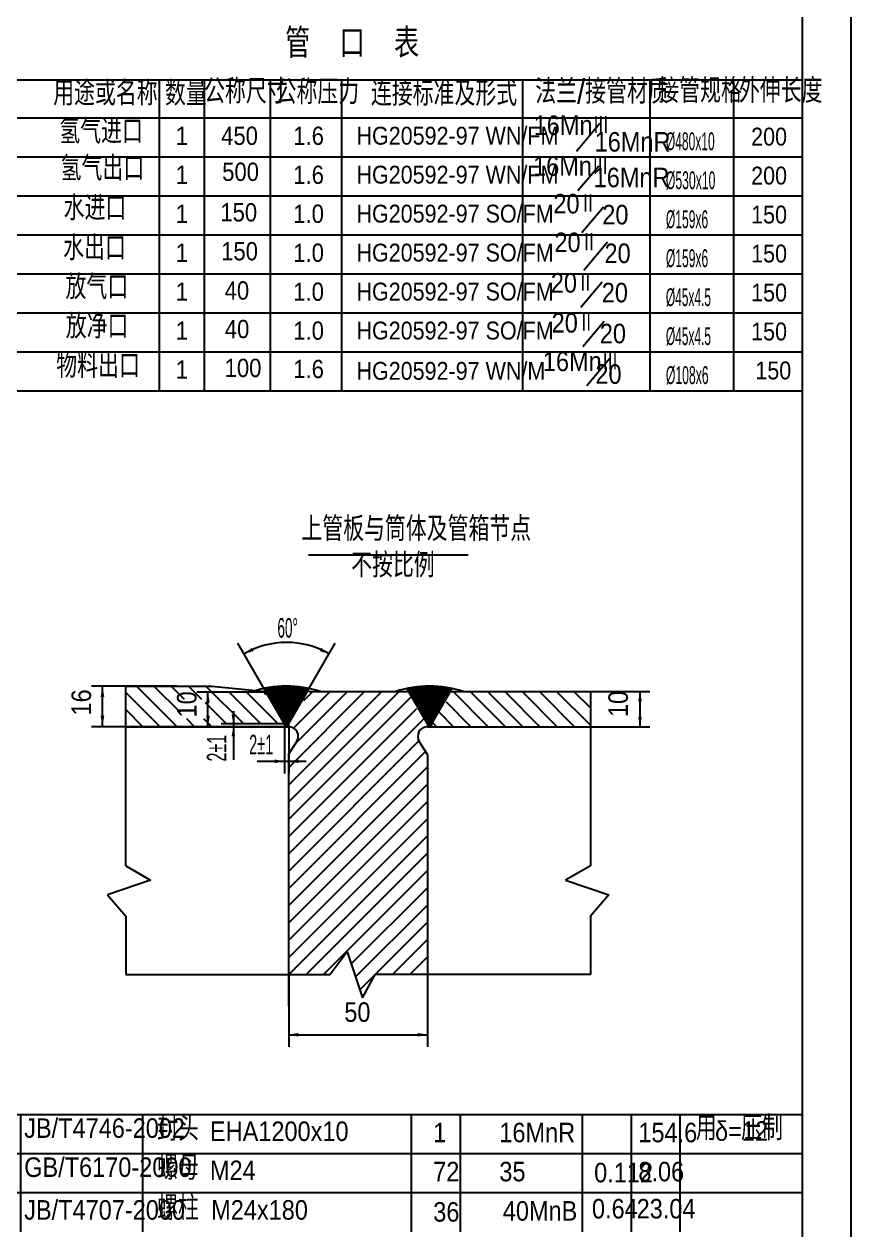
# Model space of a CAD drawing. Extents: x -3738 to 8162, y -7789 to 9011.
# Drawn here: x 4777 to 8162, y -2020 to 2917 of the extents above; entities that cross this region are included whole.
import ezdxf
from ezdxf.enums import TextEntityAlignment as Align

# ---------------------------------------------------------------- set-up
doc = ezdxf.new("R2010")
doc.units = 0
for name, color, linetype in [('1', 7, 'Continuous'), ('11', 3, 'Continuous'), ('12', 7, 'Continuous'), ('2', 4, 'Continuous'), ('25', 4, 'Continuous'), ('3', 7, 'Continuous'), ('70', 8, 'Continuous'), ('8', 3, 'Continuous')]:
    doc.layers.add(name, color=color, linetype=linetype)
doc.styles.add('style1', font='cadt_en.shx', dxfattribs={"width": 0.531562, "bigfont": 'cadt_hz.shx'})
doc.styles.add('style109', font='cadt_en.shx', dxfattribs={"width": 0.503227, "bigfont": 'cadt_hz.shx'})
doc.styles.add('style110', font='cadt_en.shx', dxfattribs={"width": 0.510412, "bigfont": 'cadt_hz.shx'})
doc.styles.add('style55', font='cadt_en.shx', dxfattribs={"width": 0.505537, "bigfont": 'cadt_hz.shx'})
doc.styles.add('style56', font='cadt_en.shx', dxfattribs={"width": 0.505537, "bigfont": 'cadt_hz.shx'})
doc.styles.add('style57', font='cadt_en.shx', dxfattribs={"width": 0.499235, "bigfont": 'cadt_hz.shx'})
doc.styles.add('style58', font='cadt_en.shx', dxfattribs={"width": 0.499235, "bigfont": 'cadt_hz.shx'})
doc.styles.add('style59', font='cadt_en.shx', dxfattribs={"width": 0.510455, "bigfont": 'cadt_hz.shx'})
doc.styles.add('style62', font='cadt_en.shx', dxfattribs={"width": 0.519182, "bigfont": 'cadt_hz.shx'})
doc.styles.add('style63', font='cadt_en.shx', dxfattribs={"width": 0.557014, "bigfont": 'cadt_hz.shx'})
doc.styles.add('style64', font='cadt_en.shx', dxfattribs={"width": 0.6125, "bigfont": 'cadt_hz.shx'})

# ---------------------------------------------------------------- blocks, each defined once
blk = doc.blocks.new('*U76')
at = {"layer": '25'}
blk.add_line((8162.2, 9011.3), (8162.2, -7788.7), dxfattribs=at)
blk = doc.blocks.new('*U79')
at = {"layer": '25'}
blk.add_line((7962.2, -1068.7), (7962.2, -1228.7, 1), dxfattribs=at)
blk = doc.blocks.new('*U80')
at = {"layer": '25'}
blk.add_line((7962.2, -1228.7), (7962.2, -1388.7, 1), dxfattribs=at)
blk = doc.blocks.new('*U81')
at = {"layer": '25'}
blk.add_line((7962.2, -1388.7), (7962.2, -1548.7, 1), dxfattribs=at)
blk = doc.blocks.new('*D118')
at = {"layer": '8'}
for p, q in [((5760.3, 195.2), (5652.6, 381.8)), ((5943.6, 195.2), (6051.3, 381.8))]:
    blk.add_line(p, q, dxfattribs=at)
blk.add_arc((5852, 36.5), 348.7, 60, 120, dxfattribs=at)
for points in [[(5677.6, 338.4), (5710, 363.1), (5716.7, 349.7)], [(6026.3, 338.4), (5987.2, 349.7), (5993.9, 363.1)]]:
    blk.add_solid(points, dxfattribs=at)
at = {"layer": '12', "insert": (5814.4, 403.7), "char_height": 80, "attachment_point": 7, "style": 'style62'}
blk.add_mtext('60%%d', dxfattribs=at)
blk = doc.blocks.new('*U119')
at = {"layer": '2'}
for p, q in [((6348.4, 189.9), (6357.8, 199.4)), ((6351, 185.4), (6366.4, 200.8)), ((6351.2, 198.1), (6464.7, 84.6)), ((6353.6, 180.9), (6374.7, 202.1)), ((6356.1, 176.5), (6382.9, 203.2)), ((6357.1, 199.2), (6467.3, 89)), ((6358.7, 172), (6390.9, 204.1)), ((6361.3, 167.5), (6398.7, 204.9)), ((6363.1, 200.3), (6469.9, 93.5)), ((6363.9, 163), (6406.4, 205.5)), ((6366.5, 158.5), (6413.9, 206)), ((6369.1, 154), (6421.3, 206.3)), ((6369.2, 201.3), (6472.5, 98)), ((6371.7, 149.6), (6428.6, 206.5)), ((6374.3, 145.1), (6435.8, 206.6)), ((6375.3, 202.2), (6475.1, 102.5)), ((6376.9, 140.6), (6442.8, 206.5)), ((6379.4, 136.1), (6449.7, 206.4)), ((6381.6, 203.1), (6477.7, 107)), ((6382, 131.6), (6456.5, 206.1)), ((6384.6, 127.2), (6463.3, 205.8)), ((6387.2, 122.7), (6469.9, 205.3)), ((6387.9, 203.8), (6480.2, 111.5)), ((6389.8, 118.2), (6476.4, 204.8)), ((6392.4, 113.7), (6482.8, 204.2)), ((6394.3, 204.5), (6482.8, 115.9)), ((6395, 109.2), (6489.2, 203.4)), ((6397.6, 104.7), (6495.5, 202.6)), ((6400.1, 100.3), (6501.7, 201.8)), ((6400.8, 205.1), (6485.4, 120.4)), ((6402.7, 95.8), (6507.8, 200.8)), ((6405.3, 91.3), (6513.8, 199.8)), ((6407.3, 205.6), (6488, 124.9)), ((6407.9, 86.8), (6519.8, 198.7)), ((6414, 206), (6490.6, 129.4)), ((6420.8, 206.3), (6493.2, 133.9)), ((6427.6, 206.5), (6495.8, 138.3)), ((6434.6, 206.6), (6498.4, 142.8)), ((6441.7, 206.6), (6501, 147.3)), ((6448.9, 206.4), (6503.5, 151.8)), ((6456.3, 206.2), (6506.1, 156.3)), ((6463.7, 205.8), (6508.7, 160.8)), ((6471.3, 205.2), (6511.3, 165.2)), ((6479.1, 204.5), (6513.9, 169.7)), ((6487, 203.7), (6516.5, 174.2)), ((6495.1, 202.7), (6519.1, 178.7)), ((6503.3, 201.5), (6521.7, 183.2)), ((6345.3, 196.9), (6462.1, 80.1)), ((6352.7, 182.4), (6459.5, 75.6)), ((6362.4, 165.7), (6457, 71.1)), ((6372, 149), (6454.4, 66.6)), ((6410.5, 82.3), (6525.7, 197.5)), ((6413.1, 77.8), (6526.1, 190.8)), ((6415.7, 73.4), (6516.4, 174.1)), ((6418.3, 68.9), (6506.7, 157.4)), ((6381.7, 132.2), (6451.8, 62.1)), ((6391.3, 115.5), (6449.2, 57.7)), ((6401, 98.8), (6446.6, 53.2)), ((6420.9, 64.4), (6497.1, 140.6)), ((6423.4, 59.9), (6487.4, 123.9)), ((6426, 55.4), (6477.8, 107.2)), ((6410.7, 82), (6445.5, 47.2)), ((6420.3, 65.3), (6445.4, 40.2, 1)), ((6428.5, 50.8), (6468.1, 90.4)), ((6428.5, 43.7), (6458.5, 73.7)), ((6432, 40.2), (6448.8, 57))]:
    blk.add_line(p, q, dxfattribs=at)
blk = doc.blocks.new('*U120')
at = {"layer": '2'}
for p, q in [((5763.4, 189.9), (5772.8, 199.4)), ((5766, 185.4), (5781.4, 200.8)), ((5766.2, 198.1), (5879.7, 84.6)), ((5768.6, 180.9), (5789.7, 202.1)), ((5771.2, 176.5), (5797.9, 203.2)), ((5772.1, 199.2), (5882.3, 89)), ((5773.7, 172), (5805.9, 204.1)), ((5776.3, 167.5), (5813.7, 204.9)), ((5778.1, 200.3), (5884.9, 93.5)), ((5778.9, 163), (5821.4, 205.5)), ((5781.5, 158.5), (5828.9, 206)), ((5784.1, 154), (5836.3, 206.3)), ((5784.2, 201.3), (5887.5, 98)), ((5786.7, 149.6), (5843.6, 206.5)), ((5789.3, 145.1), (5850.8, 206.6)), ((5790.3, 202.2), (5890.1, 102.5)), ((5791.9, 140.6), (5857.8, 206.5)), ((5794.4, 136.1), (5864.7, 206.4)), ((5796.6, 203.1), (5892.7, 107)), ((5797, 131.6), (5871.5, 206.1)), ((5799.6, 127.2), (5878.3, 205.8)), ((5802.2, 122.7), (5884.9, 205.3)), ((5802.9, 203.8), (5895.2, 111.5)), ((5804.8, 118.2), (5891.4, 204.8)), ((5807.4, 113.7), (5897.8, 204.2)), ((5809.3, 204.5), (5897.8, 115.9)), ((5810, 109.2), (5904.2, 203.4)), ((5812.6, 104.7), (5910.5, 202.6)), ((5815.1, 100.3), (5916.7, 201.8)), ((5815.8, 205.1), (5900.4, 120.4)), ((5817.7, 95.8), (5922.8, 200.8)), ((5820.3, 91.3), (5928.8, 199.8)), ((5822.3, 205.6), (5903, 124.9)), ((5822.9, 86.8), (5934.8, 198.7)), ((5829, 206), (5905.6, 129.4)), ((5835.8, 206.3), (5908.2, 133.9)), ((5842.6, 206.5), (5910.8, 138.3)), ((5849.6, 206.6), (5913.4, 142.8)), ((5856.7, 206.6), (5916, 147.3)), ((5863.9, 206.4), (5918.5, 151.8)), ((5871.3, 206.2), (5921.1, 156.3)), ((5878.7, 205.8), (5923.7, 160.8)), ((5886.3, 205.2), (5926.3, 165.2)), ((5894.1, 204.5), (5928.9, 169.7)), ((5902, 203.7), (5931.5, 174.2)), ((5910.1, 202.7), (5934.1, 178.7)), ((5918.3, 201.5), (5936.7, 183.2)), ((5760.3, 196.9), (5877.1, 80.1)), ((5767.7, 182.4), (5874.5, 75.6)), ((5777.4, 165.7), (5872, 71.1)), ((5787, 149), (5869.4, 66.6)), ((5825.5, 82.3), (5940.7, 197.5)), ((5828.1, 77.8), (5941.1, 190.8)), ((5830.7, 73.4), (5931.4, 174.1)), ((5833.3, 68.9), (5921.8, 157.4)), ((5796.7, 132.2), (5866.8, 62.1)), ((5806.3, 115.5), (5864.2, 57.7)), ((5816, 98.8), (5861.6, 53.2)), ((5835.9, 64.4), (5912.1, 140.6)), ((5838.4, 59.9), (5902.4, 123.9)), ((5841, 55.4), (5892.8, 107.2)), ((5825.7, 82), (5860.5, 47.2)), ((5835.3, 65.3), (5860.4, 40.2)), ((5843.5, 50.8), (5883.1, 90.4)), ((5843.5, 43.7), (5873.5, 73.7)), ((5847, 40.2), (5863.8, 57, 1))]:
    blk.add_line(p, q, dxfattribs=at)
blk = doc.blocks.new('*D121')
at = {"layer": '8'}
for p, q in [((5843.5, 40.2), (5843.5, -151.5)), ((5860.5, 40.2), (5860.5, -151.5)), ((5732.1, -101.5), (5932.5, -101.5))]:
    blk.add_line(p, q, dxfattribs=at)
for points in [[(5843.5, -101.5), (5803.5, -109), (5803.5, -94)], [(5860.5, -101.5), (5900.5, -94), (5900.5, -109)]]:
    blk.add_solid(points, dxfattribs=at)
at = {"layer": '12', "insert": (5698.5, -72.9), "char_height": 80, "attachment_point": 7, "style": 'style63'}
blk.add_mtext('2%%p1', dxfattribs=at)
blk = doc.blocks.new('*D122')
at = {"layer": '1'}
for p, q in [((5676.6, 40.2), (5605.9, 40.2)), ((5843.5, 40.2), (5676.6, 40.2))]:
    blk.add_line(p, q, dxfattribs=at)
at = {"layer": '8'}
for p, q in [((5634.1, 103.4), (5634.1, -96.1)), ((5843.5, 51.2), (5584.1, 51.2)), ((5605.9, 40.2), (5584.1, 40.2))]:
    blk.add_line(p, q, dxfattribs=at)
for points in [[(5634.1, 51.2), (5626.6, 91.2), (5641.6, 91.2)], [(5634.1, 40.2), (5641.6, 0.2), (5626.6, 0.2)]]:
    blk.add_solid(points, dxfattribs=at)
at = {"layer": '12', "insert": (5605.5, -102.5), "char_height": 80, "attachment_point": 7, "rotation": 90, "style": 'style64'}
blk.add_mtext('2%%p1', dxfattribs=at)
blk = doc.blocks.new('*D123')
at = {"layer": '8'}
for p, q in [((5860.5, -967.7), (5860.5, -1271.3)), ((6428.5, -974.7), (6428.5, -1271.3)), ((5860.5, -1221.3), (6428.5, -1221.3))]:
    blk.add_line(p, q, dxfattribs=at)
for points in [[(5860.5, -1221.3), (5900.5, -1213.8), (5900.5, -1228.8)], [(6428.5, -1221.3), (6388.5, -1228.8), (6388.5, -1213.8)]]:
    blk.add_solid(points, dxfattribs=at)
at = {"layer": '12', "style": 'style1', "width": 0.9}
blk.add_text('50', height=80, dxfattribs=at).set_placement((6088.3, -1192.7), align=Align.BOTTOM_LEFT)
blk = doc.blocks.new('*U124')
at = {"layer": '2'}
for p, q in [((5860.5, -268.2), (6312.9, 184.2)), ((5860.5, -197.5), (6242.2, 184.2)), ((5860.5, -126.8), (6171.5, 184.2)), ((5860.5, -338.9), (6360.2, 160.8)), ((5880.4, 34.6), (6030.1, 184.2)), ((5891, -25.5), (6100.8, 184.2)), ((5922.7, 147.6), (5959.4, 184.2)), ((5860.5, -409.6), (6384.9, 114.8)), ((5860.5, -480.4), (6413.2, 72.4)), ((5860.5, -551.1), (6393.4, -18.1)), ((5860.5, -621.8), (6420.7, -61.6)), ((5860.5, -692.5), (6428.5, -124.5)), ((5860.5, -763.2), (6428.5, -195.2)), ((5860.5, -833.9), (6428.5, -265.9)), ((5860.5, -904.6), (6428.5, -336.6)), ((5861.1, -974.7), (6428.5, -407.3)), ((5931.8, -974.7), (6428.5, -478)), ((6002.5, -974.7), (6428.5, -548.8)), ((6116.6, -931.4), (6428.5, -619.5)), ((6134, -984.6), (6428.5, -690.2)), ((6151.5, -1037.9), (6428.5, -760.9)), ((6285.3, -974.7), (6428.5, -831.6)), ((6002.5, -974.7), (6088.4, -888.8)), ((6356, -974.7), (6428.5, -902.3, 1)), ((6151.5, -1037.9), (6194.5, -994.9))]:
    blk.add_line(p, q, dxfattribs=at)
blk = doc.blocks.new('*U176')
at = {"layer": '2'}
for p, q in [((5238.1, 206.6), (5404.5, 40.2)), ((5308.9, 206.6), (5416.2, 99.3)), ((5379.6, 206.6), (5432.9, 153.2)), ((5450.3, 206.6), (5503.6, 153.2)), ((5521, 206.6), (5676.4, 51.2)), ((5193.2, 180.8), (5333.8, 40.2)), ((5614.1, 184.2), (5747.1, 51.2)), ((5684.8, 184.2), (5817.8, 51.2)), ((5755.5, 184.2), (5767.2, 172.5)), ((6533.3, 184.2), (6677.3, 40.2)), ((6604, 184.2), (6748, 40.2)), ((6674.7, 184.2), (6818.7, 40.2)), ((6745.4, 184.2), (6889.4, 40.2)), ((6816.1, 184.2), (6960.1, 40.2)), ((6886.9, 184.2), (7030.9, 40.2)), ((6957.6, 184.2), (7095.7, 46.1)), ((7028.3, 184.2), (7095.7, 116.8, 1)), ((5193.2, 110.1), (5263.1, 40.2)), ((5518.2, 138.7), (5605.6, 51.2)), ((6476.9, 99.2), (6535.9, 40.2)), ((6505.2, 141.6), (6606.6, 40.2)), ((5441.6, 73.8), (5475.2, 40.2)), ((5512.4, 73.8), (5545.9, 40.2)), ((6448.7, 56.7), (6465.2, 40.2))]:
    blk.add_line(p, q, dxfattribs=at)
blk = doc.blocks.new('*D177')
at = {"layer": '8'}
for p, q in [((5485.1, 183.2), (5767.3, 183.2)), ((5530.1, 40.2), (5530.1, 183.2)), ((5641.1, 40.2), (5485.1, 40.2))]:
    blk.add_line(p, q, dxfattribs=at)
for points in [[(5530.1, 183.2), (5537.6, 138.2), (5522.6, 138.2)], [(5530.1, 40.2), (5522.6, 85.2), (5537.6, 85.2)]]:
    blk.add_solid(points, dxfattribs=at)
at = {"layer": '12', "style": 'style1', "width": 0.9}
blk.add_text('10', height=80, rotation=90, dxfattribs=at).set_placement((5507.2, 78), align=Align.BOTTOM_LEFT)
blk = doc.blocks.new('*D178')
at = {"layer": '8'}
for p, q in [((5404.1, 206.6), (5053.1, 206.6)), ((5098.1, 40.2), (5098.1, 206.6)), ((5404.1, 40.2), (5053.1, 40.2))]:
    blk.add_line(p, q, dxfattribs=at)
for points in [[(5098.1, 206.6), (5105.6, 161.6), (5090.6, 161.6)], [(5098.1, 40.2), (5090.6, 85.2), (5105.6, 85.2)]]:
    blk.add_solid(points, dxfattribs=at)
at = {"layer": '12', "style": 'style1', "width": 0.9}
blk.add_text('16', height=80, rotation=90, dxfattribs=at).set_placement((5075.2, 86), align=Align.BOTTOM_LEFT)
blk = doc.blocks.new('*U205')
at = {"layer": '1'}
blk.add_line((7962.2, 8811.3), (7962.2, -7588.7), dxfattribs=at)
blk = doc.blocks.new('*U208')
at = {"layer": '1'}
for p, q in [((4362.2, -1548.7), (4362.2, -1708.7)), ((4762.2, -1548.7), (4362.2, -1548.7)), ((5262.2, -1548.7), (4762.2, -1548.7)), ((6362.2, -1548.7), (5262.2, -1548.7)), ((6562.2, -1548.7), (6362.2, -1548.7)), ((7062.2, -1548.7), (6562.2, -1548.7)), ((7262.2, -1548.7), (7062.2, -1548.7)), ((7462.2, -1548.7), (7262.2, -1548.7)), ((7962.2, -1548.7), (7462.2, -1548.7))]:
    blk.add_line(p, q, dxfattribs=at)
at = {"layer": '2'}
for p, q in [((4762.2, -1548.7), (4762.2, -1708.7, 1)), ((5262.2, -1548.7), (5262.2, -1708.7)), ((6362.2, -1548.7), (6362.2, -1708.7)), ((6562.2, -1548.7), (6562.2, -1708.7)), ((7062.2, -1548.7), (7062.2, -1708.7)), ((7262.2, -1548.7), (7262.2, -1708.7)), ((7462.2, -1548.7), (7462.2, -1708.7)), ((7962.2, -1548.7), (7962.2, -1708.7))]:
    blk.add_line(p, q, dxfattribs=at)
blk = doc.blocks.new('*U209')
at = {"layer": '1'}
blk.add_line((4362.2, -1708.7), (4362.2, -1868.7), dxfattribs=at)
at = {"layer": '2'}
for p, q in [((7962.2, -1708.7), (4362.2, -1708.7, 1)), ((4762.2, -1708.7), (4762.2, -1868.7)), ((5262.2, -1708.7), (5262.2, -1868.7)), ((6362.2, -1708.7), (6362.2, -1868.7)), ((6562.2, -1708.7), (6562.2, -1868.7)), ((7062.2, -1708.7), (7062.2, -1868.7)), ((7262.2, -1708.7), (7262.2, -1868.7)), ((7462.2, -1708.7), (7462.2, -1868.7)), ((7962.2, -1708.7), (7962.2, -1868.7))]:
    blk.add_line(p, q, dxfattribs=at)
blk = doc.blocks.new('*U210')
at = {"layer": '1'}
blk.add_line((4362.2, -1868.7), (4362.2, -2028.7), dxfattribs=at)
at = {"layer": '2'}
for p, q in [((7962.2, -1868.7), (4362.2, -1868.7, 1)), ((4762.2, -1868.7), (4762.2, -2028.7)), ((5262.2, -1868.7), (5262.2, -2028.7)), ((6362.2, -1868.7), (6362.2, -2028.7)), ((6562.2, -1868.7), (6562.2, -2028.7)), ((7062.2, -1868.7), (7062.2, -2028.7)), ((7262.2, -1868.7), (7262.2, -2028.7)), ((7462.2, -1868.7), (7462.2, -2028.7)), ((7962.2, -1868.7), (7962.2, -2028.7))]:
    blk.add_line(p, q, dxfattribs=at)

msp = doc.modelspace()

# ---------------------------------------------------------------- linework, layer by layer
at = {"layer": '1'}
for p, q in [((7967.14293, 1414.28634), (4362.15543, 1414.28634)), ((5193.22421, 206.58234), (5545.40367, 206.58234)), ((5545.40367, 206.58234), (5766.40141, 184.68754, 1)), ((5943.60586, 184.21117), (6351.67475, 184.21117)), ((6522.25331, 184.21117), (7095.70724, 184.21117, 1)), ((5193.22421, 40.21117), (5252.31091, 40.21117, 6.28319)), ((5669.8254, 40.20823), (5193.22421, 40.20823)), ((5323.02158, 40.21117), (5393.73226, 40.21117)), ((5843.46573, 40.21117), (5847.03128, 40.21117)), ((5847.03128, 40.21117), (5859.98107, 40.21117)), ((6428.46403, 40.21117), (7095.70724, 40.21117)), ((5860.46573, -73.94418), (5893.80344, -21.14411, 6.28319)), ((6428.46573, -73.94418), (6395.12802, -21.14411)), ((5860.46573, -73.94418), (5860.46573, -1102.73572)), ((6428.46573, -73.94418), (6428.46573, -1102.73572))]:
    msp.add_line(p, q, dxfattribs=at)
for centre, start, end in [((5859.98107, 0.21117), 327.73188652, 450), ((6428.95038, 0.21117), 90, 212.26811348)]:
    msp.add_arc(centre, 40, start, end, dxfattribs=at)
at = {"layer": '2'}
for p, q in [((4371.15543, 2688.75884), (7962.15543, 2688.75884, 1)), ((5330.41793, 2688.75884), (5330.41793, 1414.28634)), ((5514.95543, 2688.75884), (5514.95543, 1414.28634)), ((5784.28043, 2688.75884), (5784.28043, 1414.28634)), ((6076.88043, 2688.75884), (6076.88043, 1414.28634)), ((6818.35543, 2688.75884), (6818.35543, 1414.28634)), ((7338.56542, 2688.75884), (7338.56542, 1414.28634)), ((7681.19293, 2688.75884), (7681.19293, 1414.28634)), ((7967.14293, 2531.48634), (4362.15543, 2531.48634, 1)), ((7134.9849, 2509.63989), (7038.50503, 2395.6497, 1)), ((7967.14293, 2371.88634), (4362.15543, 2371.88634)), ((7044.52931, 2235.76734), (7129.73232, 2336.43401, 1)), ((7967.14293, 2212.28634), (4362.15543, 2212.28634)), ((7060.83868, 2064.36538), (7149.80065, 2169.47323, 1)), ((7967.14293, 2052.68634), (4362.15543, 2052.68634)), ((7068.73392, 1910.33329), (7166.01563, 2025.27084)), ((7967.14293, 1893.08634), (4362.15543, 1893.08634)), ((7143.79915, 1860.20191), (7056.51706, 1757.07883, 1)), ((7967.14293, 1733.48634), (4362.15543, 1733.48634)), ((7152.48448, 1700.1376), (7064.24, 1595.87746, 1)), ((7967.14293, 1573.88634), (4362.15543, 1573.88634)), ((7175.5567, 1547.7674), (7080.52418, 1435.48724, 1)), ((7965.1642, 1254.68634), (7962.15543, 1254.68634, 1)), ((7965.1642, 1094.68634), (7962.15543, 1094.68634)), ((5193.22421, -529.78414), (5193.22421, 206.58234)), ((5843.46573, 51.20823), (5760.32559, 195.21117)), ((5860.46573, 51.20823), (5943.60586, 195.21117)), ((6428.46403, 51.20823), (6345.3239, 195.21117)), ((6445.46403, 51.20823), (6528.60417, 195.21117)), ((7095.70724, 184.21117), (7095.70724, -529.78414)), ((5843.46573, 51.20823), (5843.46573, 40.21117)), ((5860.46573, 51.21117), (5860.46573, 51.20823)), ((5860.46573, 51.20823), (5860.46573, 51.21117)), ((5860.46573, 51.20823), (5860.46742, 51.20823)), ((5860.46742, 51.21117), (5860.46742, 40.21117)), ((6428.46403, 51.20823), (6428.46403, 40.21117)), ((6445.46403, 51.20823), (6445.46403, 51.21117, 6.28319)), ((6445.46403, 51.21117), (6445.46403, 51.20823)), ((6445.46403, 51.20823), (6445.46573, 51.20823)), ((6445.46573, 51.21117), (6445.46573, 40.21117)), ((5252.31091, 40.21117), (5323.02158, 40.21117)), ((5393.73226, 40.21117), (5843.46573, 40.21117)), ((5859.98107, 40.21117), (5860.46742, 40.21117)), ((5859.98107, 40.21117), (5860.46742, 40.21117)), ((6444.97938, 40.21117), (6445.46573, 40.21117)), ((6460.46573, 40.21117), (6460.46573, 40.20823)), ((5193.22421, -529.78414), (5294.52343, -588.32873)), ((7095.70724, -529.78414), (6994.40803, -588.32873)), ((5294.52343, -588.32873), (5118.26563, -647.73572)), ((6994.40803, -588.32873), (7170.66582, -647.73572)), ((5118.26563, -647.73572), (5193.22421, -735.73572, 1)), ((7170.66582, -647.73572), (7095.70724, -735.73572)), ((5193.22421, -735.73572), (5193.22421, -974.73572, 0.9)), ((7095.70724, -735.73572), (7095.70724, -974.73572)), ((6100.16195, -881.41294), (6030.57716, -974.73572)), ((6100.16195, -881.41294), (6162.18838, -1070.49949)), ((5193.22421, -974.73572), (6030.57716, -974.73572)), ((6162.18838, -1070.49949), (6215.18838, -974.73572)), ((7095.70724, -974.73572), (6215.18838, -974.73572))]:
    msp.add_line(p, q, dxfattribs=at)
for centre, start, end in [((5851.94668, -230.06156), 71.63806042, 108.8438853), ((6436.94498, -230.06156), 71.57997662, 108.42002338)]:
    msp.add_arc(centre, 436.6439, start, end, dxfattribs=at)
at = {"layer": '70'}
msp.add_line((5941.55907, 744.44797), (6594.77691, 744.44797, 1), dxfattribs=at)
at = {"layer": '8'}
for p, q in [((6904.8254, 184.21117), (7338.8254, 184.21117)), ((7298.8254, 40.20823), (7298.8254, 184.21117)), ((6841.8254, 40.20823), (7338.8254, 40.20823))]:
    msp.add_line(p, q, dxfattribs=at)
for points in [[(7298.8254, 184.21117), (7306.3254, 144.21117), (7291.3254, 144.21117)], [(7298.8254, 40.20823), (7291.3254, 80.20823), (7306.3254, 80.20823)]]:
    msp.add_solid(points, dxfattribs=at)

# ---------------------------------------------------------------- block references
for name in ['*U76', '*U205', '*D118', '*D178', '*U176', '*U120', '*U119', '*D177', '*U124', '*D122', '*D121', '*D123', '*U79', '*U80', '*U81', '*U208', '*U209', '*U210']:
    msp.add_blockref(name, (0, 0))

# ---------------------------------------------------------------- texts
at = {"layer": '11', "style": 'style1', "width": 0.9}
for s, height, p in [('JB/T4746-2002', 80, (4777.71099, -1667.68941)), ('封头', 100, (5322.15543, -1685.68941)), ('EHA1200x10', 80, (5538.20116, -1680.52148)), ('用   压制', 100, (7527.15543, -1683.68941)), ('δ=12', 80, (7606.15543, -1679.68941)), ('1', 80, (6452.3221, -1685.68941)), ('16MnR', 80, (6722.98876, -1685.68941)), ('154.6', 80, (7292.15543, -1685.68941)), ('GB/T6170-2000', 80, (4777.71099, -1827.68941)), ('螺母', 100, (5322.15543, -1845.68941)), ('M24', 80, (5538.20116, -1840.52148)), ('72', 80, (6452.3221, -1845.68941)), ('35', 80, (6722.98876, -1845.68941)), ('0.112', 80, (7111.15543, -1849.68941)), ('8.06', 80, (7292.15543, -1845.68941)), ('螺柱', 100, (5322.15543, -2010.68941)), ('JB/T4707-2000', 80, (4777.71099, -2002.68941)), ('M24x180', 80, (5543.15543, -2002.68941)), ('36', 80, (6452.3221, -2010.68941)), ('40MnB', 80, (6737.15543, -2006.68941)), ('0.64', 80, (7102.15543, -1997.68941)), ('23.04', 80, (7285.15543, -1997.68941))]:
    msp.add_text(s, height=height, dxfattribs=at).set_placement(p, align=Align.BOTTOM_LEFT)
at = {"layer": '12', "style": 'style1', "width": 0.9}
msp.add_text('10', height=80, rotation=90, dxfattribs=at).set_placement((7273.25397, 79.61643), align=Align.BOTTOM_LEFT)
at = {"layer": '2', "style": 'style1', "width": 0.9}
for s, height, p in [('氢气进口', 100, (4921.41169, 2397.7843)), ('1', 74.95215, (5397.92753, 2400.08387)), ('450', 74.95215, (5584.12753, 2400.08387)), ('1.6', 74.95215, (5879.38753, 2400.08387)), ('氢气出口', 100, (4926.73169, 2246.38841)), ('1', 74.95215, (5397.92753, 2240.48387)), ('500', 74.95215, (5588.34359, 2252.67798)), ('1.6', 74.95215, (5879.38753, 2240.48387)), ('水进口', 100, (4939.19697, 2083.66889)), ('1', 74.95215, (5397.92753, 2080.88387)), ('150', 74.95215, (5580.84837, 2086.65208)), ('1.0', 74.95215, (5879.38753, 2080.88387)), ('水出口', 100, (4937.41169, 1920.46459)), ('150', 74.95215, (5584.12753, 1927.43778)), ('1', 74.95215, (5397.92753, 1921.28387)), ('1.0', 74.95215, (5879.38753, 1921.28387)), ('放气口', 100, (4946.90464, 1760.74316)), ('1', 74.95215, (5397.92753, 1761.68387)), ('40', 74.95215, (5598.49336, 1766.57029)), ('1.0', 74.95215, (5879.38753, 1761.68387)), ('放净口', 100, (4947.92368, 1599.72153)), ('1', 74.95215, (5397.92753, 1602.08387)), ('40', 74.95215, (5599.11796, 1608.68599)), ('1.0', 74.95215, (5879.38753, 1602.08387)), ('物料出口', 100, (4908.90464, 1438.32456)), ('1', 74.95215, (5397.92753, 1442.48387)), ('100', 74.95215, (5598.49336, 1449.47169)), ('1.6', 74.95215, (5879.38753, 1445.08387)), ('上管板与筒体及管箱节点', 100, (5912.69288, 770.34979)), ('不按比例', 100, (6116.34454, 621.31657))]:
    msp.add_text(s, height=height, dxfattribs=at).set_placement(p, align=Align.BOTTOM_LEFT)
at = {"layer": '3', "style": 'style1', "width": 0.9}
for s, height, p in [('管   口   表', 120, (5846.04721, 2743.24163)), ('用途或名称', 100, (4896.5635, 2554.18287)), ('数量', 100, (5354.19564, 2553.7376)), ('公称尺寸', 100, (5514.40425, 2562.29069)), ('公称压力', 100, (5807.34283, 2559.45357)), ('连接标准及形式', 100, (6197.13943, 2552.74422)), ('法兰/接管材质', 100, (6869.98382, 2561.33328)), ('接管规格', 100, (7373.79161, 2564.8056)), ('外伸长度', 100, (7704.05991, 2564.8056)), ('16MnⅢ', 80, (6863.72208, 2439.11553)), ('HG20592-97 WN/FM', 73.15, (6138.08482, 2401.83838)), ('16MnR', 80, (7113.27789, 2371.27553)), ('200', 73.15, (7753.85559, 2398.10518)), ('16MnⅢ', 80, (6861.20789, 2272.11553)), ('HG20592-97 WN/FM', 73.15, (6138.08482, 2242.23838)), ('16MnR', 80, (7109.27789, 2225.27553)), ('200', 73.15, (7753.85559, 2238.50518)), ('20Ⅱ', 80, (6944.30249, 2117.91553)), ('HG20592-97 SO/FM', 73.15, (6138.08482, 2082.63838)), ('20', 80, (7144.45479, 2073.07553)), ('150', 73.15, (7753.85559, 2078.90518)), ('20Ⅱ', 80, (6948.61789, 1959.64553)), ('HG20592-97 SO/FM', 73.15, (6138.08482, 1923.03838)), ('20', 80, (7153.43789, 1914.80553)), ('150', 73.15, (7753.85559, 1919.30518)), ('20Ⅱ', 80, (6933.78678, 1793.71553)), ('HG20592-97 SO/FM', 73.15, (6138.08482, 1763.43838)), ('20', 80, (7142.27789, 1753.87553)), ('150', 73.15, (7753.85559, 1759.70518)), ('20Ⅱ', 80, (6937.20789, 1630.11553)), ('HG20592-97 SO/FM', 73.15, (6138.08482, 1603.83838)), ('20', 80, (7134.27789, 1586.23406)), ('150', 73.15, (7753.85559, 1600.10518)), ('HG20592-97 WN/M', 73.15, (6138.08482, 1438.83838)), ('16MnⅢ', 80, (6901.20789, 1472.11553)), ('150', 73.15, (7771.14559, 1440.50518)), ('20', 80, (7116.27789, 1420.27553))]:
    msp.add_text(s, height=height, dxfattribs=at).set_placement(p, align=Align.BOTTOM_LEFT)
at = {"layer": '3', "char_height": 73.15, "attachment_point": 7}
for s, insert, style in [('%%c480x10', (7404.77344, 2398.10518), 'style109'), ('%%c530x10', (7404.77344, 2238.50518), 'style110'), ('%%c159x6', (7404.77344, 2078.90518), 'style55'), ('%%c159x6', (7404.77344, 1919.30518), 'style56'), ('%%c45x4.5', (7404.77344, 1759.70518), 'style57'), ('%%c45x4.5', (7404.77344, 1600.10518), 'style58'), ('%%c108x6', (7404.77344, 1440.50518), 'style59')]:
    msp.add_mtext(s, dxfattribs=dict(at, insert=insert, style=style))

doc.saveas('drawing.dxf')
